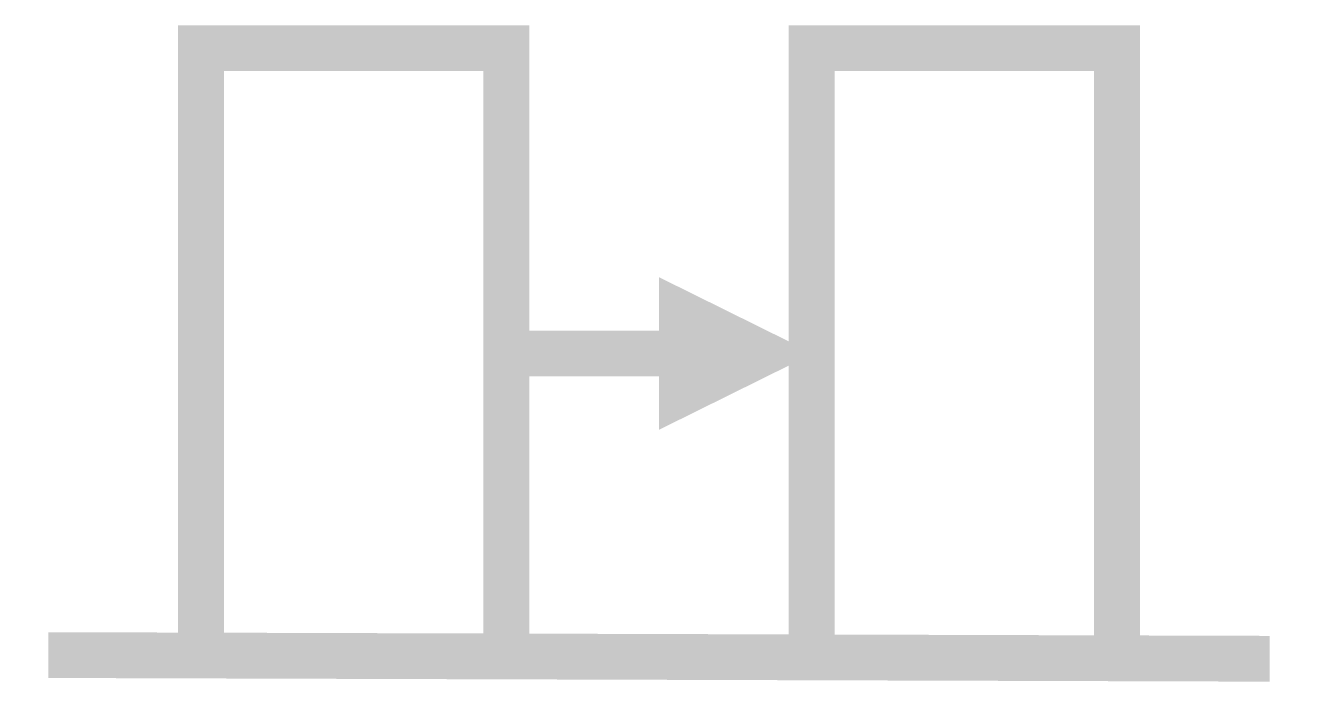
# Model space of a CAD drawing. Extents: x -0.16 to 8.14, y -0.04 to 4.26.
import ezdxf

# ---------------------------------------------------------------- set-up
doc = ezdxf.new("R2010")
doc.units = 0
doc.header["$MEASUREMENT"] = 0
doc.layers.get('0').update_dxf_attribs({"linetype": 'CONTINUOUS'})

msp = doc.modelspace()

# ---------------------------------------------------------------- linework, layer by layer
at = {"const_width": 0.3}
for points in [[(0.9892, 0.1098), (0.9892, 4.1098), (2.9892, 4.1098), (2.9892, 0.1098)], [(4.9892, 0.1098), (4.9892, 4.1098), (6.9892, 4.1098), (6.9892, 0.1098)], [(3.9892, 2.1098), (2.9892, 2.1098)], [(-0.0108, 0.134), (7.9892, 0.1098)]]:
    msp.add_lwpolyline(points, dxfattribs=at)
msp.add_lwpolyline([(4.9892, 2.1098, 0.01, 1, 0), (3.9892, 2.1098, 1, 1, 0)], format="xyseb")

doc.saveas('drawing.dxf')
